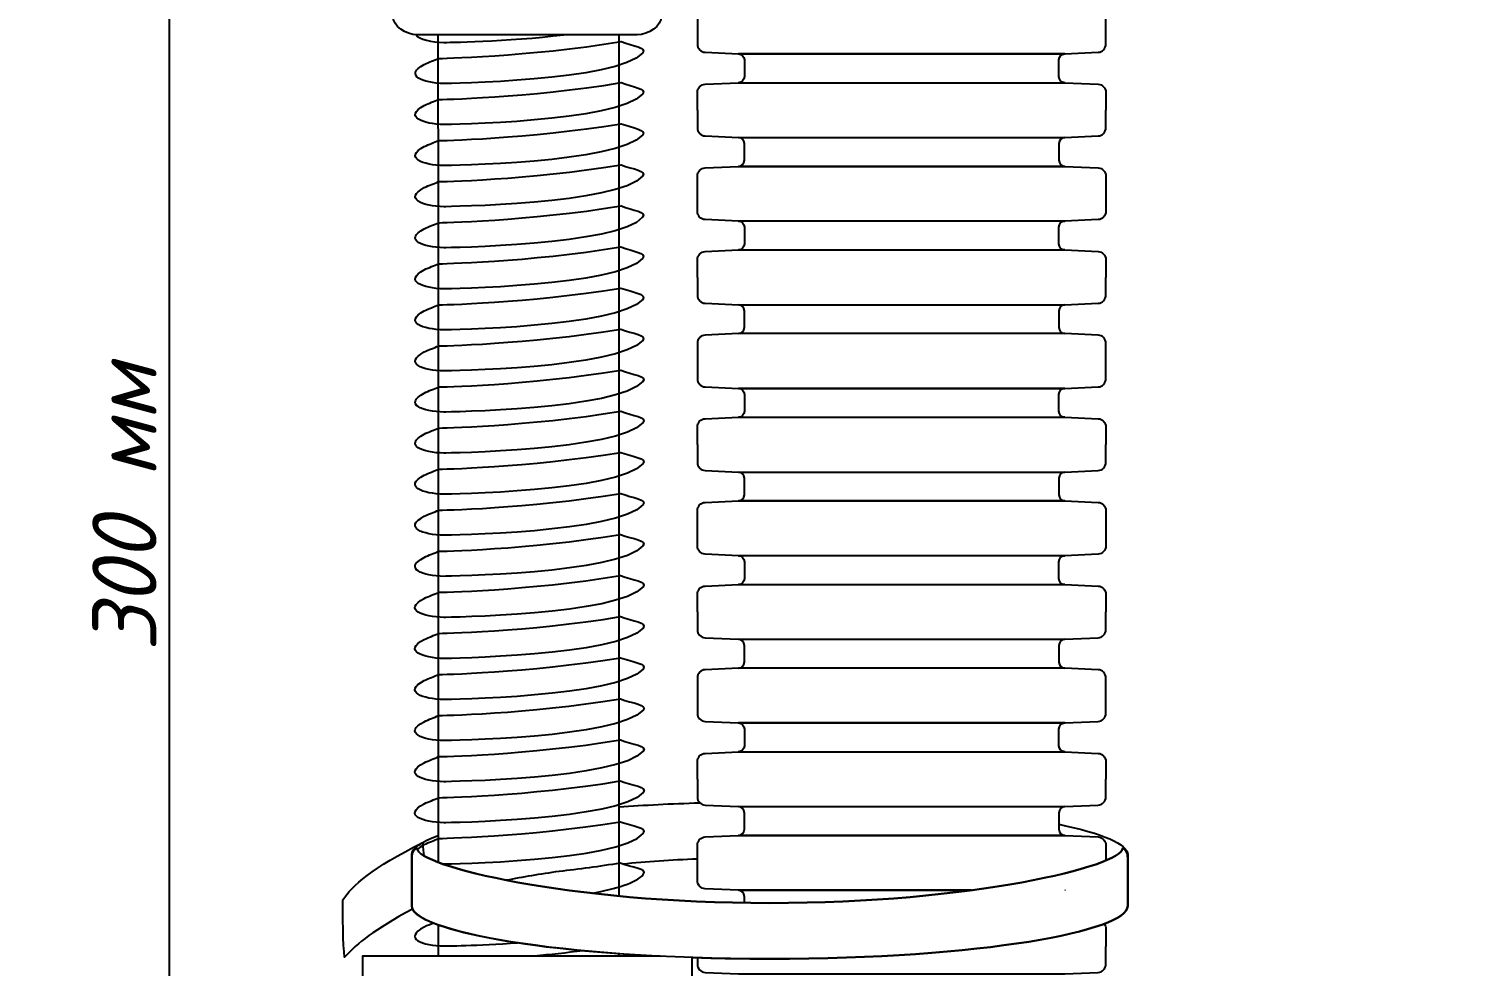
# Model space of a CAD drawing. Extents: x -152830 to 1281226, y -304852 to -2349.
# Drawn here: x 1080126 to 1085704, y -78462 to -74813 of the extents above; entities that cross this region are included whole.
import ezdxf

# ---------------------------------------------------------------- set-up
doc = ezdxf.new("R2010")
doc.units = 0
doc.header["$LTSCALE"] = 100
doc.header["$PDMODE"] = 1
doc.header["$PDSIZE"] = 200
doc.layers.get('Defpoints').update_dxf_attribs({"color": 42})
doc.styles.add('BDG_T_R', font='GOST_Common.ttf')
doc.styles.add('OlympDesign', font='isocpeui.ttf', dxfattribs={"height": 250})
doc.dimstyles.new('BDG_D_1-1', dxfattribs={"dimtxt": 2.5, "dimasz": 2, "dimexe": 1, "dimexo": 0.5, "dimgap": 0.5, "dimtad": 1, "dimdec": 4, "dimdsep": 46, "dimtxsty": 'BDG_T_R', "dimblk": 'ARCHTICK', "dimcen": 0, "dimclrd": 256, "dimclre": 256, "dimclrt": 256, "dimadec": 4, "dimazin": 2, "dimtfac": 1, "dimtdec": 4, "dimtofl": 0, "dimtmove": 1, "dimatfit": 3, "dimfxl": 1, "dimtolj": 1, "dimtzin": 0, "dimlwd": -1, "dimlwe": -1, "dimarcsym": 0})

# ---------------------------------------------------------------- blocks, each defined once
blk = doc.blocks.new('_ArchTick')
at = {"color": 0, "linetype": 'ByBlock', "const_width": 0.15}
blk.add_lwpolyline([(-0.5, -0.5), (0.5, 0.5)], dxfattribs=at)
blk = doc.blocks.new('*D291')
at = {"transparency": 16777216}
for p, q in [((1091184.2, -66611.5), (1093110.7, -66611.5)), ((1093109.7, -66611.5), (1093109.7, -80800.4)), ((1081640.2, -80800.4), (1093110.7, -80800.4))]:
    blk.add_line(p, q, dxfattribs=at)
at = {"layer": 'Defpoints', "color": 0, "transparency": 16777216}
for p in [(1091183.7, -66611.5), (1081639.7, -80800.4), (1093109.7, -80800.4)]:
    blk.add_point(p, dxfattribs=at)
at = {"transparency": 16777216, "xscale": 200, "yscale": 200, "zscale": 200}
for p, rotation in [((1093109.7, -66611.5), 90), ((1093109.7, -80800.4), 270)]:
    blk.add_blockref('_ArchTick', p, dxfattribs=dict(at, rotation=rotation))
at = {"transparency": 16777216, "insert": (1092934.6, -74006), "char_height": 250, "attachment_point": 5, "rotation": 90, "style": 'OlympDesign'}
blk.add_mtext('\\A1;Не более 1000 мм', dxfattribs=at)
blk = doc.blocks.new('*D293')
at = {"transparency": 16777216}
for p, q in [((1081568, -74605.3), (1080672.3, -74605.3)), ((1080673.3, -78749.8), (1080673.3, -74605.3)), ((1081568, -78749.8), (1080672.3, -78749.8))]:
    blk.add_line(p, q, dxfattribs=at)
at = {"layer": 'Defpoints', "color": 0, "transparency": 16777216}
for p in [(1080673.3, -74605.3), (1081568.5, -74605.3), (1081568.5, -78749.8)]:
    blk.add_point(p, dxfattribs=at)
at = {"transparency": 16777216, "xscale": 200, "yscale": 200, "zscale": 200}
for p, rotation in [((1080673.3, -74605.3), 90), ((1080673.3, -78749.8), 270)]:
    blk.add_blockref('_ArchTick', p, dxfattribs=dict(at, rotation=rotation))
at = {"transparency": 16777216, "insert": (1080498.3, -76677.5), "char_height": 250, "attachment_point": 5, "rotation": 90, "style": 'OlympDesign'}
blk.add_mtext('\\A1;300 мм', dxfattribs=at)

msp = doc.modelspace()

# ---------------------------------------------------------------- linework, layer by layer
msp.add_lwpolyline([(1082584.004044, -78422.820347), (1081424.932519, -78422.820347), (1081424.932519, -78508.525868), (1082708.567488, -78508.525868), (1082708.567488, -78427.992919)])
for points, knots in [([(1082494.509649, -74373.830924), (1082494.509649, -74373.830924), (1081638.985881, -74373.830924), (1081638.985881, -74373.830924), (1081593.1784, -74373.830924), (1081544.334703, -74406.50912), (1081544.334703, -74446.834388), (1081544.334703, -74446.834388), (1081544.334703, -74565.015686), (1081544.334703, -74565.015686), (1081544.334703, -74645.491067), (1081544.334703, -74645.491067), (1081544.334703, -74763.668384), (1081544.334703, -74763.668384), (1081544.334703, -74803.997633), (1081593.1784, -74836.675829), (1081638.985881, -74836.675829), (1081638.985881, -74836.675829), (1082494.509649, -74836.675829), (1082494.509649, -74836.675829), (1082540.330563, -74836.675829), (1082589.165305, -74803.997633), (1082589.165305, -74763.668384), (1082589.165305, -74763.668384), (1082589.165305, -74645.491067), (1082589.165305, -74645.491067), (1082589.165305, -74565.015686), (1082589.165305, -74565.015686), (1082589.165305, -74446.834388), (1082589.165305, -74446.834388), (1082589.165305, -74406.50912), (1082540.330563, -74373.830924), (1082494.509649, -74373.830924)], [0, 0, 0, 0, 0.0833333333, 0.0833333333, 0.0833333333, 0.1666666667, 0.1666666667, 0.1666666667, 0.25, 0.25, 0.3333333333, 0.3333333333, 0.4166666667, 0.4166666667, 0.4166666667, 0.5, 0.5, 0.5, 0.5833333333, 0.5833333333, 0.5833333333, 0.6666666667, 0.6666666667, 0.6666666667, 0.75, 0.75, 0.8333333333, 0.8333333333, 0.9166666667, 0.9166666667, 0.9166666667, 1, 1, 1, 1]), ([(1084289.720826, -74905.105464), (1084289.720826, -74905.105464), (1084160.030207, -74910.845854), (1084160.030207, -74910.845854), (1082889.485452, -74910.845854), (1082889.485452, -74910.845854), (1082759.792679, -74905.105464), (1082759.792679, -74905.105464), (1082742.778213, -74904.351849), (1082729.368179, -74890.149443), (1082729.368179, -74872.889515), (1082729.368179, -74872.889515), (1082729.366026, -74872.889515), (1082729.366026, -74872.889515), (1082729.366026, -74735.766102), (1082729.366026, -74735.766102), (1082729.366026, -74718.501867), (1082742.778213, -74704.299461), (1082759.792679, -74703.545846), (1082759.792679, -74703.545846), (1082889.485452, -74697.805456), (1082889.485452, -74697.805456), (1084160.030207, -74697.805456), (1084160.030207, -74697.805456), (1084289.720826, -74703.545846), (1084289.720826, -74703.545846), (1084306.737445, -74704.299461), (1084320.149632, -74718.501867), (1084320.149632, -74735.761795), (1084320.149632, -74735.761795), (1084320.149632, -74735.766102), (1084320.149632, -74735.766102), (1084320.149632, -74872.889515), (1084320.149632, -74872.889515), (1084320.149632, -74890.153749), (1084306.737445, -74904.351849), (1084289.720826, -74905.105464)], [0, 0, 0, 0, 0.0714285714, 0.0714285714, 0.1428571429, 0.1428571429, 0.2142857143, 0.2142857143, 0.2142857143, 0.2857142857, 0.2857142857, 0.2857142857, 0.3571428571, 0.3571428571, 0.4285714286, 0.4285714286, 0.4285714286, 0.5, 0.5, 0.5, 0.5714285714, 0.5714285714, 0.6428571429, 0.6428571429, 0.7142857143, 0.7142857143, 0.7142857143, 0.7857142857, 0.7857142857, 0.7857142857, 0.8571428571, 0.8571428571, 0.9285714286, 0.9285714286, 0.9285714286, 1, 1, 1, 1]), ([(1081721.076736, -74929.031144), (1081706.774517, -74935.63606), (1081683.228963, -74943.097409), (1081666.15411, -74952.250942), (1081584.463063, -74995.780387), (1081660.600819, -75025.139169), (1081742.705321, -75026.458274), (1081742.705321, -75026.458274), (1082421.343024, -75018.36397), (1082515.47147, -74907.900355), (1082533.436924, -74886.826828), (1082479.333451, -74880.996003), (1082433.037191, -74863.223885), (1082068.768269, -74923.034021), (1081721.076736, -74929.031144), (1081721.076736, -74929.031144)], [0, 0, 0, 0, 0.2, 0.2, 0.2, 0.4, 0.4, 0.4, 0.6, 0.6, 0.6, 0.8, 0.8, 0.8, 1, 1, 1, 1]), ([(1081634.025068, -74836.54973), (1081645.779761, -74854.759835), (1081693.114773, -74865.812541), (1081742.705321, -74866.609401), (1081742.705321, -74866.609401), (1081992.069008, -74863.633814), (1082209.415851, -74836.675829)], [1.279201392, 1.279201392, 1.279201392, 1.279201392, 1.4, 1.4, 1.4, 1.52124961492, 1.52124961492, 1.52124961492, 1.52124961492]), ([(1084160.030207, -75023.366979), (1084160.030207, -75023.366979), (1082889.485452, -75023.366979), (1082889.485452, -75023.366979), (1082902.247377, -75022.802845), (1082912.307056, -75012.148887), (1082912.307056, -74999.203941), (1082912.307056, -74999.203941), (1082912.307056, -74935.013199), (1082912.307056, -74935.013199), (1082912.307056, -74922.063946), (1082902.247377, -74911.409988), (1082889.485452, -74910.85016), (1082889.485452, -74910.85016), (1084160.030207, -74910.85016), (1084160.030207, -74910.85016), (1084160.030207, -74910.845854), (1084160.030207, -74910.845854), (1084147.268281, -74911.414295), (1084137.208603, -74922.063946), (1084137.208603, -74935.013199), (1084137.208603, -74935.013199), (1084137.208603, -74999.203941), (1084137.208603, -74999.203941), (1084137.208603, -74999.199634), (1084137.208603, -74999.199634), (1084137.208603, -75012.148887), (1084147.268281, -75022.802845), (1084160.030207, -75023.366979)], [0, 0, 0, 0, 0.1, 0.1, 0.1, 0.2, 0.2, 0.2, 0.3, 0.3, 0.3, 0.4, 0.4, 0.4, 0.5, 0.5, 0.6, 0.6, 0.6, 0.7, 0.7, 0.7, 0.8, 0.8, 0.9, 0.9, 0.9, 1, 1, 1, 1]), ([(1081721.102374, -75088.869635), (1081706.634618, -75095.578428), (1081683.206011, -75102.983276), (1081666.126285, -75112.127485), (1081584.246998, -75155.703041), (1081660.600819, -75184.988258), (1081742.705321, -75186.307148), (1081742.705321, -75186.307148), (1082421.50789, -75178.214565), (1082515.643395, -75067.757097), (1082533.640634, -75046.649176), (1082479.123103, -75040.875611), (1082432.826843, -75023.103484), (1082068.558007, -75082.9135), (1081721.102374, -75088.869635), (1081721.102374, -75088.869635)], [0, 0, 0, 0, 0.2, 0.2, 0.2, 0.4, 0.4, 0.4, 0.6, 0.6, 0.6, 0.8, 0.8, 0.8, 1, 1, 1, 1]), ([(1082729.366026, -75129.889331), (1082729.366026, -75129.889331), (1082729.366026, -75061.327625), (1082729.366026, -75061.327625), (1082729.366026, -75044.059084), (1082742.778213, -75029.860984), (1082759.792679, -75029.107369), (1082759.792679, -75029.107369), (1082889.485452, -75023.366979), (1082889.485452, -75023.366979), (1084160.030207, -75023.366979), (1084160.030207, -75023.366979), (1084289.720826, -75029.107369), (1084289.720826, -75029.107369), (1084306.737445, -75029.860984), (1084320.149632, -75044.06339), (1084320.149632, -75061.323318), (1084320.149632, -75061.323318), (1084320.149632, -75061.327625), (1084320.149632, -75061.327625), (1084320.149632, -75129.889331), (1084320.149632, -75129.889331)], [0, 0, 0, 0, 0.125, 0.125, 0.125, 0.25, 0.25, 0.25, 0.375, 0.375, 0.5, 0.5, 0.625, 0.625, 0.625, 0.75, 0.75, 0.75, 0.875, 0.875, 1, 1, 1, 1]), ([(1082729.366026, -75129.889331), (1082729.366026, -75129.889331), (1082729.366026, -75198.451038), (1082729.366026, -75198.451038), (1082729.366026, -75215.715273), (1082742.778213, -75229.913372), (1082759.792679, -75230.666987), (1082759.792679, -75230.666987), (1082889.485452, -75236.407377), (1082889.485452, -75236.407377), (1084160.030207, -75236.407377), (1084160.030207, -75236.407377), (1084289.720826, -75230.666987), (1084289.720826, -75230.666987), (1084306.737445, -75229.913372), (1084320.149632, -75215.710966), (1084320.149632, -75198.451038), (1084320.149632, -75198.451038), (1084320.149632, -75129.889331), (1084320.149632, -75129.889331)], [0, 0, 0, 0, 0.1428571429, 0.1428571429, 0.1428571429, 0.2857142857, 0.2857142857, 0.2857142857, 0.4285714286, 0.4285714286, 0.5714285714, 0.5714285714, 0.7142857143, 0.7142857143, 0.7142857143, 0.8571428571, 0.8571428571, 0.8571428571, 1, 1, 1, 1]), ([(1081721.128012, -75248.708127), (1081706.494719, -75255.520797), (1081683.183059, -75262.869143), (1081666.09846, -75272.004028), (1081584.030934, -75315.625695), (1081660.600819, -75344.837346), (1081742.705321, -75346.156021), (1081742.705321, -75346.156021), (1082421.672755, -75338.065161), (1082515.81532, -75227.613839), (1082533.844345, -75206.471525), (1082478.912755, -75200.755219), (1082432.616496, -75182.983084), (1082068.347746, -75242.792979), (1081721.128012, -75248.708127), (1081721.128012, -75248.708127)], [0, 0, 0, 0, 0.2, 0.2, 0.2, 0.4, 0.4, 0.4, 0.6, 0.6, 0.6, 0.8, 0.8, 0.8, 1, 1, 1, 1]), ([(1084160.030207, -75236.407377), (1084160.030207, -75236.407377), (1082889.485452, -75236.407377), (1082889.485452, -75236.407377), (1082902.247377, -75236.971512), (1082912.307056, -75247.62547), (1082912.307056, -75260.570416), (1082912.307056, -75260.570416), (1082912.307056, -75324.765464), (1082912.307056, -75324.765464), (1082912.307056, -75337.71041), (1082902.247377, -75348.364368), (1082889.485452, -75348.928502), (1082889.485452, -75348.928502), (1084160.030207, -75348.928502), (1084160.030207, -75348.928502), (1084147.268281, -75348.364368), (1084137.208603, -75337.71041), (1084137.208603, -75324.765464), (1084137.208603, -75324.765464), (1084137.208603, -75260.570416), (1084137.208603, -75260.570416), (1084137.208603, -75260.574722), (1084137.208603, -75260.574722), (1084137.208603, -75247.62547), (1084147.268281, -75236.971512), (1084160.030207, -75236.407377)], [0, 0, 0, 0, 0.1111111111, 0.1111111111, 0.1111111111, 0.2222222222, 0.2222222222, 0.2222222222, 0.3333333333, 0.3333333333, 0.3333333333, 0.4444444444, 0.4444444444, 0.4444444444, 0.5555555556, 0.5555555556, 0.5555555556, 0.6666666667, 0.6666666667, 0.6666666667, 0.7777777778, 0.7777777778, 0.8888888889, 0.8888888889, 0.8888888889, 1, 1, 1, 1]), ([(1081721.15365, -75408.546618), (1081706.35482, -75415.463166), (1081683.160107, -75422.75501), (1081666.070636, -75431.880572), (1081583.81487, -75475.548349), (1081660.600819, -75504.686435), (1081742.705321, -75506.004895), (1081742.705321, -75506.004895), (1082421.837621, -75497.915756), (1082515.987245, -75387.470581), (1082534.048055, -75366.293873), (1082478.702407, -75360.634827), (1082432.406148, -75342.862683), (1082068.137484, -75402.672458), (1081721.15365, -75408.546618), (1081721.15365, -75408.546618)], [0, 0, 0, 0, 0.2, 0.2, 0.2, 0.4, 0.4, 0.4, 0.6, 0.6, 0.6, 0.8, 0.8, 0.8, 1, 1, 1, 1]), ([(1084289.720826, -75556.224204), (1084289.720826, -75556.224204), (1084160.030207, -75561.964594), (1084160.030207, -75561.964594), (1082889.485452, -75561.964594), (1082889.485452, -75561.964594), (1082759.792679, -75556.224204), (1082759.792679, -75556.224204), (1082742.778213, -75555.470589), (1082729.368179, -75541.268183), (1082729.368179, -75524.003949), (1082729.368179, -75524.003949), (1082729.366026, -75524.003949), (1082729.366026, -75524.003949), (1082729.366026, -75386.880535), (1082729.366026, -75386.880535), (1082729.366026, -75369.616301), (1082742.778213, -75355.418201), (1082759.792679, -75354.664586), (1082759.792679, -75354.664586), (1082889.485452, -75348.924196), (1082889.485452, -75348.924196), (1084160.030207, -75348.924196), (1084160.030207, -75348.924196), (1084289.720826, -75354.664586), (1084289.720826, -75354.664586), (1084306.737445, -75355.418201), (1084320.149632, -75369.620607), (1084320.149632, -75386.880535), (1084320.149632, -75386.880535), (1084320.149632, -75524.003949), (1084320.149632, -75524.003949), (1084320.149632, -75541.268183), (1084306.737445, -75555.470589), (1084289.720826, -75556.219898)], [0, 0, 0, 0, 0.0769230769, 0.0769230769, 0.1538461538, 0.1538461538, 0.2307692308, 0.2307692308, 0.2307692308, 0.3076923077, 0.3076923077, 0.3076923077, 0.3846153846, 0.3846153846, 0.4615384615, 0.4615384615, 0.4615384615, 0.5384615385, 0.5384615385, 0.5384615385, 0.6153846154, 0.6153846154, 0.6923076923, 0.6923076923, 0.7692307692, 0.7692307692, 0.7692307692, 0.8461538462, 0.8461538462, 0.8461538462, 0.9230769231, 0.9230769231, 0.9230769231, 1, 1, 1, 1]), ([(1081721.179288, -75568.38511), (1081706.214921, -75575.405535), (1081683.137155, -75582.640877), (1081666.042811, -75591.757115), (1081583.598806, -75635.471003), (1081660.600819, -75664.535524), (1081742.705321, -75665.853768), (1081742.705321, -75665.853768), (1082422.002486, -75657.766351), (1082516.15917, -75547.327323), (1082534.251765, -75526.116222), (1082478.492059, -75520.514435), (1082432.1958, -75502.742283), (1082067.927222, -75562.551937), (1081721.179288, -75568.38511), (1081721.179288, -75568.38511)], [0, 0, 0, 0, 0.2, 0.2, 0.2, 0.4, 0.4, 0.4, 0.6, 0.6, 0.6, 0.8, 0.8, 0.8, 1, 1, 1, 1]), ([(1084160.030207, -75674.485719), (1084160.030207, -75674.485719), (1082889.485452, -75674.485719), (1082889.485452, -75674.485719), (1082902.247377, -75673.921585), (1082912.307056, -75663.267627), (1082912.307056, -75650.318374), (1082912.307056, -75650.318374), (1082912.307056, -75586.127633), (1082912.307056, -75586.127633), (1082912.307056, -75573.182687), (1082902.247377, -75562.528729), (1082889.485452, -75561.964594), (1082889.485452, -75561.964594), (1084160.030207, -75561.964594), (1084160.030207, -75561.964594), (1084147.268281, -75562.528729), (1084137.208603, -75573.182687), (1084137.208603, -75586.127633), (1084137.208603, -75586.127633), (1084137.208603, -75650.318374), (1084137.208603, -75650.318374), (1084137.208603, -75663.267627), (1084147.268281, -75673.921585), (1084160.030207, -75674.485719)], [0, 0, 0, 0, 0.125, 0.125, 0.125, 0.25, 0.25, 0.25, 0.375, 0.375, 0.375, 0.5, 0.5, 0.5, 0.625, 0.625, 0.625, 0.75, 0.75, 0.75, 0.875, 0.875, 0.875, 1, 1, 1, 1]), ([(1081721.204927, -75728.223601), (1081706.075022, -75735.347904), (1081683.114203, -75742.526744), (1081666.014986, -75751.633658), (1081583.382741, -75795.393657), (1081660.600819, -75824.384612), (1081742.705321, -75825.702641), (1081742.705321, -75825.702641), (1082422.167352, -75817.616946), (1082516.331095, -75707.184065), (1082534.455475, -75685.93857), (1082478.281712, -75680.394043), (1082431.985452, -75662.621882), (1082067.716961, -75722.431416), (1081721.204927, -75728.223601), (1081721.204927, -75728.223601)], [0, 0, 0, 0, 0.2, 0.2, 0.2, 0.4, 0.4, 0.4, 0.6, 0.6, 0.6, 0.8, 0.8, 0.8, 1, 1, 1, 1]), ([(1082729.366026, -75781.003765), (1082729.366026, -75781.003765), (1082729.366026, -75712.442059), (1082729.366026, -75712.442059), (1082729.366026, -75695.177824), (1082742.778213, -75680.975418), (1082759.792679, -75680.221803), (1082759.792679, -75680.221803), (1082889.485452, -75674.485719), (1082889.485452, -75674.485719), (1084160.030207, -75674.485719), (1084160.030207, -75674.485719), (1084289.720826, -75680.221803), (1084289.720826, -75680.221803), (1084306.737445, -75680.975418), (1084320.149632, -75695.177824), (1084320.149632, -75712.442059), (1084320.149632, -75712.442059), (1084320.149632, -75781.003765), (1084320.149632, -75781.003765)], [0, 0, 0, 0, 0.1428571429, 0.1428571429, 0.1428571429, 0.2857142857, 0.2857142857, 0.2857142857, 0.4285714286, 0.4285714286, 0.5714285714, 0.5714285714, 0.7142857143, 0.7142857143, 0.7142857143, 0.8571428571, 0.8571428571, 0.8571428571, 1, 1, 1, 1]), ([(1082729.366026, -75781.003765), (1082729.366026, -75781.003765), (1082729.366026, -75849.565472), (1082729.366026, -75849.565472), (1082729.366026, -75866.829707), (1082742.778213, -75881.032113), (1082759.792679, -75881.785727), (1082759.792679, -75881.785727), (1082889.485452, -75887.521811), (1082889.485452, -75887.521811), (1084160.030207, -75887.521811), (1084160.030207, -75887.521811), (1084289.720826, -75881.785727), (1084289.720826, -75881.785727), (1084306.737445, -75881.032113), (1084320.149632, -75866.829707), (1084320.149632, -75849.569778), (1084320.149632, -75849.569778), (1084320.149632, -75849.565472), (1084320.149632, -75849.565472), (1084320.149632, -75781.003765), (1084320.149632, -75781.003765)], [0, 0, 0, 0, 0.125, 0.125, 0.125, 0.25, 0.25, 0.25, 0.375, 0.375, 0.5, 0.5, 0.625, 0.625, 0.625, 0.75, 0.75, 0.75, 0.875, 0.875, 1, 1, 1, 1]), ([(1081721.230565, -75888.062092), (1081705.935123, -75895.290273), (1081683.091251, -75902.412611), (1081665.987161, -75911.510201), (1081583.166677, -75955.316311), (1081660.600819, -75984.233701), (1081742.705321, -75985.551515), (1081742.705321, -75985.551515), (1082422.332217, -75977.467542), (1082516.50302, -75867.040808), (1082534.659185, -75845.760919), (1082478.071364, -75840.273651), (1082431.775104, -75822.501481), (1082067.506699, -75882.310895), (1081721.230565, -75888.062092), (1081721.230565, -75888.062092)], [0, 0, 0, 0, 0.2, 0.2, 0.2, 0.4, 0.4, 0.4, 0.6, 0.6, 0.6, 0.8, 0.8, 0.8, 1, 1, 1, 1]), ([(1084160.030207, -75887.521811), (1084160.030207, -75887.521811), (1082889.485452, -75887.521811), (1082889.485452, -75887.521811), (1082902.247377, -75888.085946), (1082912.307056, -75898.739904), (1082912.307056, -75911.689156), (1082912.307056, -75911.689156), (1082912.307056, -75975.879898), (1082912.307056, -75975.879898), (1082912.307056, -75988.829151), (1082902.247377, -75999.478802), (1082889.485452, -76000.042936), (1082889.485452, -76000.042936), (1084160.030207, -76000.042936), (1084160.030207, -76000.042936), (1084147.268281, -75999.478802), (1084137.208603, -75988.829151), (1084137.208603, -75975.879898), (1084137.208603, -75975.879898), (1084137.208603, -75911.689156), (1084137.208603, -75911.689156), (1084137.208603, -75898.739904), (1084147.268281, -75888.085946), (1084160.030207, -75887.521811)], [0, 0, 0, 0, 0.125, 0.125, 0.125, 0.25, 0.25, 0.25, 0.375, 0.375, 0.375, 0.5, 0.5, 0.5, 0.625, 0.625, 0.625, 0.75, 0.75, 0.75, 0.875, 0.875, 0.875, 1, 1, 1, 1]), ([(1081721.256203, -76047.900584), (1081705.795224, -76055.232642), (1081683.068299, -76062.298478), (1081665.959336, -76071.386745), (1081582.950613, -76115.238965), (1081660.600819, -76144.08279), (1081742.705321, -76145.400388), (1081742.705321, -76145.400388), (1082422.497083, -76137.318137), (1082516.674945, -76026.89755), (1082534.862895, -76005.583267), (1082477.861016, -76000.153259), (1082431.564757, -75982.381081), (1082067.296437, -76042.190374), (1081721.256203, -76047.900584), (1081721.256203, -76047.900584)], [0, 0, 0, 0, 0.2, 0.2, 0.2, 0.4, 0.4, 0.4, 0.6, 0.6, 0.6, 0.8, 0.8, 0.8, 1, 1, 1, 1]), ([(1084289.720826, -76207.338638), (1084289.720826, -76207.338638), (1084160.030207, -76213.079028), (1084160.030207, -76213.079028), (1082889.485452, -76213.079028), (1082889.485452, -76213.079028), (1082759.792679, -76207.338638), (1082759.792679, -76207.338638), (1082742.778213, -76206.585023), (1082729.368179, -76192.382617), (1082729.368179, -76175.122689), (1082729.368179, -76175.122689), (1082729.366026, -76175.122689), (1082729.366026, -76175.122689), (1082729.366026, -76037.999276), (1082729.366026, -76037.999276), (1082729.366026, -76020.735041), (1082742.778213, -76006.532635), (1082759.792679, -76005.77902), (1082759.792679, -76005.77902), (1082889.485452, -76000.03863), (1082889.485452, -76000.03863), (1084160.030207, -76000.03863), (1084160.030207, -76000.03863), (1084289.720826, -76005.77902), (1084289.720826, -76005.77902), (1084306.737445, -76006.532635), (1084320.149632, -76020.735041), (1084320.149632, -76037.994969), (1084320.149632, -76037.994969), (1084320.149632, -76037.999276), (1084320.149632, -76037.999276), (1084320.149632, -76175.122689), (1084320.149632, -76175.122689), (1084320.149632, -76192.382617), (1084306.737445, -76206.585023), (1084289.720826, -76207.338638)], [0, 0, 0, 0, 0.0714285714, 0.0714285714, 0.1428571429, 0.1428571429, 0.2142857143, 0.2142857143, 0.2142857143, 0.2857142857, 0.2857142857, 0.2857142857, 0.3571428571, 0.3571428571, 0.4285714286, 0.4285714286, 0.4285714286, 0.5, 0.5, 0.5, 0.5714285714, 0.5714285714, 0.6428571429, 0.6428571429, 0.7142857143, 0.7142857143, 0.7142857143, 0.7857142857, 0.7857142857, 0.7857142857, 0.8571428571, 0.8571428571, 0.9285714286, 0.9285714286, 0.9285714286, 1, 1, 1, 1]), ([(1081721.281841, -76207.739075), (1081705.655325, -76215.175011), (1081683.045347, -76222.184345), (1081665.931511, -76231.263288), (1081582.734549, -76275.161618), (1081660.600819, -76303.931878), (1081742.705321, -76305.249261), (1081742.705321, -76305.249261), (1082422.661948, -76297.168732), (1082516.84687, -76186.754292), (1082535.066605, -76165.405616), (1082477.650668, -76160.032867), (1082431.354409, -76142.26068), (1082067.086175, -76202.069853), (1081721.281841, -76207.739075), (1081721.281841, -76207.739075)], [0, 0, 0, 0, 0.2, 0.2, 0.2, 0.4, 0.4, 0.4, 0.6, 0.6, 0.6, 0.8, 0.8, 0.8, 1, 1, 1, 1]), ([(1084160.030207, -76325.600153), (1084160.030207, -76325.600153), (1082889.485452, -76325.600153), (1082889.485452, -76325.600153), (1082902.247377, -76325.036019), (1082912.307056, -76314.382061), (1082912.307056, -76301.437115), (1082912.307056, -76301.437115), (1082912.307056, -76237.246373), (1082912.307056, -76237.246373), (1082912.307056, -76224.297121), (1082902.247377, -76213.643163), (1082889.485452, -76213.079028), (1082889.485452, -76213.079028), (1084160.030207, -76213.079028), (1084160.030207, -76213.079028), (1084147.268281, -76213.643163), (1084137.208603, -76224.297121), (1084137.208603, -76237.246373), (1084137.208603, -76237.246373), (1084137.208603, -76301.437115), (1084137.208603, -76301.437115), (1084137.208603, -76301.432808), (1084137.208603, -76301.432808), (1084137.208603, -76314.382061), (1084147.268281, -76325.036019), (1084160.030207, -76325.600153)], [0, 0, 0, 0, 0.1111111111, 0.1111111111, 0.1111111111, 0.2222222222, 0.2222222222, 0.2222222222, 0.3333333333, 0.3333333333, 0.3333333333, 0.4444444444, 0.4444444444, 0.4444444444, 0.5555555556, 0.5555555556, 0.5555555556, 0.6666666667, 0.6666666667, 0.6666666667, 0.7777777778, 0.7777777778, 0.8888888889, 0.8888888889, 0.8888888889, 1, 1, 1, 1]), ([(1081721.307479, -76367.577567), (1081705.515426, -76375.11738), (1081683.022395, -76382.070212), (1081665.903687, -76391.139831), (1081582.518484, -76435.084272), (1081660.600819, -76463.780967), (1081742.705321, -76465.098135), (1081742.705321, -76465.098135), (1082422.826814, -76457.019327), (1082517.018796, -76346.611034), (1082535.270315, -76325.227964), (1082477.440321, -76319.912475), (1082431.144061, -76302.14028), (1082066.875914, -76361.949332), (1081721.307479, -76367.577567), (1081721.307479, -76367.577567)], [0, 0, 0, 0, 0.2, 0.2, 0.2, 0.4, 0.4, 0.4, 0.6, 0.6, 0.6, 0.8, 0.8, 0.8, 1, 1, 1, 1]), ([(1082729.366026, -76432.122506), (1082729.366026, -76432.122506), (1082729.366026, -76363.556493), (1082729.366026, -76363.556493), (1082729.366026, -76346.292258), (1082742.778213, -76332.094158), (1082759.792679, -76331.340544), (1082759.792679, -76331.340544), (1082889.485452, -76325.600153), (1082889.485452, -76325.600153), (1084160.030207, -76325.600153), (1084160.030207, -76325.600153), (1084289.720826, -76331.340544), (1084289.720826, -76331.340544), (1084306.737445, -76332.094158), (1084320.149632, -76346.296564), (1084320.149632, -76363.556493), (1084320.149632, -76363.556493), (1084320.149632, -76432.122506), (1084320.149632, -76432.122506)], [0, 0, 0, 0, 0.1428571429, 0.1428571429, 0.1428571429, 0.2857142857, 0.2857142857, 0.2857142857, 0.4285714286, 0.4285714286, 0.5714285714, 0.5714285714, 0.7142857143, 0.7142857143, 0.7142857143, 0.8571428571, 0.8571428571, 0.8571428571, 1, 1, 1, 1]), ([(1081721.333117, -76527.416058), (1081705.375527, -76535.059749), (1081682.999443, -76541.956079), (1081665.875862, -76551.016374), (1081582.30242, -76595.006926), (1081660.600819, -76623.630055), (1081742.705321, -76624.947008), (1081742.705321, -76624.947008), (1082422.991679, -76616.869922), (1082517.190721, -76506.467776), (1082535.474025, -76485.050313), (1082477.229973, -76479.792084), (1082430.933713, -76462.019879), (1082066.665652, -76521.828811), (1081721.333117, -76527.416058), (1081721.333117, -76527.416058)], [0, 0, 0, 0, 0.2, 0.2, 0.2, 0.4, 0.4, 0.4, 0.6, 0.6, 0.6, 0.8, 0.8, 0.8, 1, 1, 1, 1]), ([(1082729.366026, -76432.122506), (1082729.366026, -76432.122506), (1082729.366026, -76500.684212), (1082729.366026, -76500.684212), (1082729.366026, -76517.948447), (1082742.778213, -76532.146547), (1082759.792679, -76532.900161), (1082759.792679, -76532.900161), (1082889.485452, -76538.640552), (1082889.485452, -76538.640552), (1084160.030207, -76538.640552), (1084160.030207, -76538.640552), (1084289.720826, -76532.900161), (1084289.720826, -76532.900161), (1084306.737445, -76532.146547), (1084320.149632, -76517.944141), (1084320.149632, -76500.684212), (1084320.149632, -76500.684212), (1084320.149632, -76432.122506), (1084320.149632, -76432.122506)], [0, 0, 0, 0, 0.1428571429, 0.1428571429, 0.1428571429, 0.2857142857, 0.2857142857, 0.2857142857, 0.4285714286, 0.4285714286, 0.5714285714, 0.5714285714, 0.7142857143, 0.7142857143, 0.7142857143, 0.8571428571, 0.8571428571, 0.8571428571, 1, 1, 1, 1]), ([(1084160.030207, -76538.640552), (1084160.030207, -76538.640552), (1082889.485452, -76538.640552), (1082889.485452, -76538.640552), (1082902.247377, -76539.204686), (1082912.307056, -76549.858644), (1082912.307056, -76562.80359), (1082912.307056, -76562.80359), (1082912.307056, -76626.994332), (1082912.307056, -76626.994332), (1082912.307056, -76639.943584), (1082902.247377, -76650.597542), (1082889.485452, -76651.161677), (1082889.485452, -76651.161677), (1084160.030207, -76651.161677), (1084160.030207, -76651.161677), (1084147.268281, -76650.597542), (1084137.208603, -76639.943584), (1084137.208603, -76626.994332), (1084137.208603, -76626.994332), (1084137.208603, -76562.80359), (1084137.208603, -76562.80359), (1084137.208603, -76562.807897), (1084137.208603, -76562.807897), (1084137.208603, -76549.858644), (1084147.268281, -76539.204686), (1084160.030207, -76538.640552)], [0, 0, 0, 0, 0.1111111111, 0.1111111111, 0.1111111111, 0.2222222222, 0.2222222222, 0.2222222222, 0.3333333333, 0.3333333333, 0.3333333333, 0.4444444444, 0.4444444444, 0.4444444444, 0.5555555556, 0.5555555556, 0.5555555556, 0.6666666667, 0.6666666667, 0.6666666667, 0.7777777778, 0.7777777778, 0.8888888889, 0.8888888889, 0.8888888889, 1, 1, 1, 1]), ([(1081721.358755, -76687.25455), (1081705.235628, -76695.002118), (1081682.97649, -76701.841946), (1081665.848037, -76710.892918), (1081582.086356, -76754.92958), (1081660.600819, -76783.479144), (1081742.705321, -76784.795882), (1081742.705321, -76784.795882), (1082423.156545, -76776.720518), (1082517.362646, -76666.324518), (1082535.677735, -76644.872661), (1082477.019625, -76639.671692), (1082430.723366, -76621.899479), (1082066.45539, -76681.70829), (1081721.358755, -76687.25455), (1081721.358755, -76687.25455)], [0, 0, 0, 0, 0.2, 0.2, 0.2, 0.4, 0.4, 0.4, 0.6, 0.6, 0.6, 0.8, 0.8, 0.8, 1, 1, 1, 1]), ([(1084289.720826, -76858.457378), (1084289.720826, -76858.457378), (1084160.030207, -76864.197769), (1084160.030207, -76864.197769), (1082889.485452, -76864.197769), (1082889.485452, -76864.197769), (1082759.792679, -76858.457378), (1082759.792679, -76858.457378), (1082742.778213, -76857.699457), (1082729.368179, -76843.497051), (1082729.368179, -76826.237123), (1082729.368179, -76826.237123), (1082729.366026, -76826.237123), (1082729.366026, -76826.237123), (1082729.366026, -76689.11371), (1082729.366026, -76689.11371), (1082729.366026, -76671.849475), (1082742.778213, -76657.651375), (1082759.792679, -76656.897761), (1082759.792679, -76656.897761), (1082889.485452, -76651.15737), (1082889.485452, -76651.15737), (1084160.030207, -76651.15737), (1084160.030207, -76651.15737), (1084289.720826, -76656.897761), (1084289.720826, -76656.897761), (1084306.737445, -76657.651375), (1084320.149632, -76671.849475), (1084320.149632, -76689.11371), (1084320.149632, -76689.11371), (1084320.149632, -76826.237123), (1084320.149632, -76826.237123), (1084320.149632, -76843.501358), (1084306.737445, -76857.699457), (1084289.720826, -76858.453072)], [0, 0, 0, 0, 0.0769230769, 0.0769230769, 0.1538461538, 0.1538461538, 0.2307692308, 0.2307692308, 0.2307692308, 0.3076923077, 0.3076923077, 0.3076923077, 0.3846153846, 0.3846153846, 0.4615384615, 0.4615384615, 0.4615384615, 0.5384615385, 0.5384615385, 0.5384615385, 0.6153846154, 0.6153846154, 0.6923076923, 0.6923076923, 0.7692307692, 0.7692307692, 0.7692307692, 0.8461538462, 0.8461538462, 0.8461538462, 0.9230769231, 0.9230769231, 0.9230769231, 1, 1, 1, 1]), ([(1081721.384393, -76847.093041), (1081705.09573, -76854.944486), (1081682.953538, -76861.727813), (1081665.820212, -76870.769461), (1081581.870292, -76914.852234), (1081660.600819, -76943.328233), (1081742.705321, -76944.644755), (1081742.705321, -76944.644755), (1082423.321411, -76936.571113), (1082517.534571, -76826.18126), (1082535.881446, -76804.69501), (1082476.809277, -76799.5513), (1082430.513018, -76781.779078), (1082066.245129, -76841.587769), (1081721.384393, -76847.093041), (1081721.384393, -76847.093041)], [0, 0, 0, 0, 0.2, 0.2, 0.2, 0.4, 0.4, 0.4, 0.6, 0.6, 0.6, 0.8, 0.8, 0.8, 1, 1, 1, 1]), ([(1084160.030207, -76976.718894), (1084160.030207, -76976.718894), (1082889.485452, -76976.718894), (1082889.485452, -76976.718894), (1082902.247377, -76976.154759), (1082912.307056, -76965.500801), (1082912.307056, -76952.551549), (1082912.307056, -76952.551549), (1082912.307056, -76888.360807), (1082912.307056, -76888.360807), (1082912.307056, -76875.411555), (1082902.247377, -76864.761903), (1082889.485452, -76864.197769), (1082889.485452, -76864.197769), (1084160.030207, -76864.197769), (1084160.030207, -76864.197769), (1084147.268281, -76864.761903), (1084137.208603, -76875.411555), (1084137.208603, -76888.360807), (1084137.208603, -76888.360807), (1084137.208603, -76952.551549), (1084137.208603, -76952.551549), (1084137.208603, -76965.500801), (1084147.268281, -76976.154759), (1084160.030207, -76976.718894)], [0, 0, 0, 0, 0.125, 0.125, 0.125, 0.25, 0.25, 0.25, 0.375, 0.375, 0.375, 0.5, 0.5, 0.5, 0.625, 0.625, 0.625, 0.75, 0.75, 0.75, 0.875, 0.875, 0.875, 1, 1, 1, 1]), ([(1081721.410031, -77006.931532), (1081704.955831, -77014.886855), (1081682.930586, -77021.613679), (1081665.792387, -77030.646004), (1081581.654227, -77074.774888), (1081660.600819, -77103.177321), (1081742.705321, -77104.493628), (1081742.705321, -77104.493628), (1082423.486276, -77096.421708), (1082517.706496, -76986.038002), (1082536.085156, -76964.517358), (1082476.598929, -76959.430908), (1082430.30267, -76941.658678), (1082066.034867, -77001.467248), (1081721.410031, -77006.931532), (1081721.410031, -77006.931532)], [0, 0, 0, 0, 0.2, 0.2, 0.2, 0.4, 0.4, 0.4, 0.6, 0.6, 0.6, 0.8, 0.8, 0.8, 1, 1, 1, 1]), ([(1082729.366026, -77083.23694), (1082729.366026, -77083.23694), (1082729.366026, -77014.675233), (1082729.366026, -77014.675233), (1082729.366026, -76997.410998), (1082742.778213, -76983.208592), (1082759.792679, -76982.454978), (1082759.792679, -76982.454978), (1082889.485452, -76976.718894), (1082889.485452, -76976.718894), (1084160.030207, -76976.718894), (1084160.030207, -76976.718894), (1084289.720826, -76982.454978), (1084289.720826, -76982.454978), (1084306.737445, -76983.208592), (1084320.149632, -76997.410998), (1084320.149632, -77014.670927), (1084320.149632, -77014.670927), (1084320.149632, -77014.675233), (1084320.149632, -77014.675233), (1084320.149632, -77083.23694), (1084320.149632, -77083.23694)], [0, 0, 0, 0, 0.125, 0.125, 0.125, 0.25, 0.25, 0.25, 0.375, 0.375, 0.5, 0.5, 0.625, 0.625, 0.625, 0.75, 0.75, 0.75, 0.875, 0.875, 1, 1, 1, 1]), ([(1082729.366026, -77083.23694), (1082729.366026, -77083.23694), (1082729.366026, -77151.798646), (1082729.366026, -77151.798646), (1082729.366026, -77169.062881), (1082742.778213, -77183.265287), (1082759.792679, -77184.018902), (1082759.792679, -77184.018902), (1082889.485452, -77189.754986), (1082889.485452, -77189.754986), (1084160.030207, -77189.754986), (1084160.030207, -77189.754986), (1084289.720826, -77184.018902), (1084289.720826, -77184.018902), (1084306.737445, -77183.265287), (1084320.149632, -77169.062881), (1084320.149632, -77151.798646), (1084320.149632, -77151.798646), (1084320.149632, -77083.23694), (1084320.149632, -77083.23694)], [0, 0, 0, 0, 0.1428571429, 0.1428571429, 0.1428571429, 0.2857142857, 0.2857142857, 0.2857142857, 0.4285714286, 0.4285714286, 0.5714285714, 0.5714285714, 0.7142857143, 0.7142857143, 0.7142857143, 0.8571428571, 0.8571428571, 0.8571428571, 1, 1, 1, 1]), ([(1081721.435669, -77166.770024), (1081704.815932, -77174.829224), (1081682.907634, -77181.499546), (1081665.764562, -77190.522547), (1081581.438163, -77234.697542), (1081660.600819, -77263.02641), (1081742.705321, -77264.342502), (1081742.705321, -77264.342502), (1082423.651142, -77256.272303), (1082517.878421, -77145.894745), (1082536.288866, -77124.339707), (1082476.388582, -77119.310516), (1082430.092322, -77101.538277), (1082065.824605, -77161.346727), (1081721.435669, -77166.770024), (1081721.435669, -77166.770024)], [0, 0, 0, 0, 0.2, 0.2, 0.2, 0.4, 0.4, 0.4, 0.6, 0.6, 0.6, 0.8, 0.8, 0.8, 1, 1, 1, 1]), ([(1084160.030207, -77189.754986), (1084160.030207, -77189.754986), (1082889.485452, -77189.754986), (1082889.485452, -77189.754986), (1082902.247377, -77190.31912), (1082912.307056, -77200.973078), (1082912.307056, -77213.922331), (1082912.307056, -77213.922331), (1082912.307056, -77278.113072), (1082912.307056, -77278.113072), (1082912.307056, -77291.058018), (1082902.247377, -77301.711976), (1082889.485452, -77302.276111), (1082889.485452, -77302.276111), (1084160.030207, -77302.276111), (1084160.030207, -77302.276111), (1084147.268281, -77301.711976), (1084137.208603, -77291.058018), (1084137.208603, -77278.113072), (1084137.208603, -77278.113072), (1084137.208603, -77213.922331), (1084137.208603, -77213.922331), (1084137.208603, -77200.973078), (1084147.268281, -77190.31912), (1084160.030207, -77189.754986)], [0, 0, 0, 0, 0.125, 0.125, 0.125, 0.25, 0.25, 0.25, 0.375, 0.375, 0.375, 0.5, 0.5, 0.5, 0.625, 0.625, 0.625, 0.75, 0.75, 0.75, 0.875, 0.875, 0.875, 1, 1, 1, 1]), ([(1081721.461308, -77326.608515), (1081704.676033, -77334.771593), (1081682.884682, -77341.385413), (1081665.736738, -77350.39909), (1081581.222099, -77394.620196), (1081660.600819, -77422.875498), (1081742.705321, -77424.191375), (1081742.705321, -77424.191375), (1082423.816007, -77416.122899), (1082518.050346, -77305.751487), (1082536.492576, -77284.162055), (1082476.178234, -77279.190124), (1082429.881974, -77261.417877), (1082065.614344, -77321.226206), (1081721.461308, -77326.608515), (1081721.461308, -77326.608515)], [0, 0, 0, 0, 0.2, 0.2, 0.2, 0.4, 0.4, 0.4, 0.6, 0.6, 0.6, 0.8, 0.8, 0.8, 1, 1, 1, 1]), ([(1084289.720826, -77509.571812), (1084289.720826, -77509.571812), (1084160.030207, -77515.312203), (1084160.030207, -77515.312203), (1082889.485452, -77515.312203), (1082889.485452, -77515.312203), (1082759.792679, -77509.571812), (1082759.792679, -77509.571812), (1082742.778213, -77508.818198), (1082729.368179, -77494.615792), (1082729.368179, -77477.355863), (1082729.368179, -77477.355863), (1082729.366026, -77477.355863), (1082729.366026, -77477.355863), (1082729.366026, -77340.23245), (1082729.366026, -77340.23245), (1082729.366026, -77322.968215), (1082742.778213, -77308.765809), (1082759.792679, -77308.012195), (1082759.792679, -77308.012195), (1082889.485452, -77302.271804), (1082889.485452, -77302.271804), (1084160.030207, -77302.271804), (1084160.030207, -77302.271804), (1084289.720826, -77308.012195), (1084289.720826, -77308.012195), (1084306.737445, -77308.765809), (1084320.149632, -77322.968215), (1084320.149632, -77340.228144), (1084320.149632, -77340.228144), (1084320.149632, -77340.23245), (1084320.149632, -77340.23245), (1084320.149632, -77477.355863), (1084320.149632, -77477.355863), (1084320.149632, -77494.615792), (1084306.737445, -77508.818198), (1084289.720826, -77509.571812)], [0, 0, 0, 0, 0.0714285714, 0.0714285714, 0.1428571429, 0.1428571429, 0.2142857143, 0.2142857143, 0.2142857143, 0.2857142857, 0.2857142857, 0.2857142857, 0.3571428571, 0.3571428571, 0.4285714286, 0.4285714286, 0.4285714286, 0.5, 0.5, 0.5, 0.5714285714, 0.5714285714, 0.6428571429, 0.6428571429, 0.7142857143, 0.7142857143, 0.7142857143, 0.7857142857, 0.7857142857, 0.7857142857, 0.8571428571, 0.8571428571, 0.9285714286, 0.9285714286, 0.9285714286, 1, 1, 1, 1]), ([(1081721.486946, -77486.447007), (1081704.536134, -77494.713962), (1081682.86173, -77501.27128), (1081665.708913, -77510.275634), (1081581.006035, -77554.54285), (1081660.600819, -77582.724587), (1081742.705321, -77584.040249), (1081742.705321, -77584.040249), (1082423.980873, -77575.973494), (1082518.222271, -77465.608229), (1082536.696286, -77443.984404), (1082475.967886, -77439.069732), (1082429.671627, -77421.297476), (1082065.404082, -77481.105685), (1081721.486946, -77486.447007), (1081721.486946, -77486.447007)], [0, 0, 0, 0, 0.2, 0.2, 0.2, 0.4, 0.4, 0.4, 0.6, 0.6, 0.6, 0.8, 0.8, 0.8, 1, 1, 1, 1]), ([(1084160.030207, -77627.833328), (1084160.030207, -77627.833328), (1082889.485452, -77627.833328), (1082889.485452, -77627.833328), (1082902.247377, -77627.269193), (1082912.307056, -77616.615235), (1082912.307056, -77603.670289), (1082912.307056, -77603.670289), (1082912.307056, -77539.475241), (1082912.307056, -77539.475241), (1082912.307056, -77526.530295), (1082902.247377, -77515.876337), (1082889.485452, -77515.312203), (1082889.485452, -77515.312203), (1084160.030207, -77515.312203), (1084160.030207, -77515.312203), (1084147.268281, -77515.876337), (1084137.208603, -77526.530295), (1084137.208603, -77539.475241), (1084137.208603, -77539.475241), (1084137.208603, -77603.670289), (1084137.208603, -77603.670289), (1084137.208603, -77603.665983), (1084137.208603, -77603.665983), (1084137.208603, -77616.615235), (1084147.268281, -77627.269193), (1084160.030207, -77627.833328)], [0, 0, 0, 0, 0.1111111111, 0.1111111111, 0.1111111111, 0.2222222222, 0.2222222222, 0.2222222222, 0.3333333333, 0.3333333333, 0.3333333333, 0.4444444444, 0.4444444444, 0.4444444444, 0.5555555556, 0.5555555556, 0.5555555556, 0.6666666667, 0.6666666667, 0.6666666667, 0.7777777778, 0.7777777778, 0.8888888889, 0.8888888889, 0.8888888889, 1, 1, 1, 1]), ([(1081721.512584, -77646.285498), (1081704.396235, -77654.656331), (1081682.838778, -77661.157147), (1081665.681088, -77670.152177), (1081580.78997, -77714.465504), (1081660.600819, -77742.573676), (1081742.705321, -77743.889122), (1081742.705321, -77743.889122), (1082424.145738, -77735.824089), (1082518.394196, -77625.464971), (1082536.899996, -77603.806752), (1082475.757538, -77598.94934), (1082429.461279, -77581.177076), (1082065.19382, -77640.985164), (1081721.512584, -77646.285498), (1081721.512584, -77646.285498)], [0, 0, 0, 0, 0.2, 0.2, 0.2, 0.4, 0.4, 0.4, 0.6, 0.6, 0.6, 0.8, 0.8, 0.8, 1, 1, 1, 1]), ([(1082729.366026, -77734.351374), (1082729.366026, -77734.351374), (1082729.366026, -77665.789667), (1082729.366026, -77665.789667), (1082729.366026, -77648.525432), (1082742.778213, -77634.327333), (1082759.792679, -77633.573718), (1082759.792679, -77633.573718), (1082889.485452, -77627.833328), (1082889.485452, -77627.833328), (1084160.030207, -77627.833328), (1084160.030207, -77627.833328), (1084289.720826, -77633.573718), (1084289.720826, -77633.573718), (1084306.737445, -77634.327333), (1084320.149632, -77648.529739), (1084320.149632, -77665.789667), (1084320.149632, -77665.789667), (1084320.149632, -77734.351374), (1084320.149632, -77734.351374)], [0, 0, 0, 0, 0.1428571429, 0.1428571429, 0.1428571429, 0.2857142857, 0.2857142857, 0.2857142857, 0.4285714286, 0.4285714286, 0.5714285714, 0.5714285714, 0.7142857143, 0.7142857143, 0.7142857143, 0.8571428571, 0.8571428571, 0.8571428571, 1, 1, 1, 1]), ([(1081721.538222, -77806.123989), (1081704.256336, -77814.5987), (1081682.815826, -77821.043014), (1081665.653263, -77830.02872), (1081580.573906, -77874.388158), (1081660.600819, -77902.422764), (1081742.705321, -77903.737995), (1081742.705321, -77903.737995), (1082424.310604, -77895.674684), (1082518.566121, -77785.321713), (1082537.103706, -77763.629101), (1082475.547191, -77758.828948), (1082429.250931, -77741.056675), (1082064.983559, -77800.864643), (1081721.538222, -77806.123989), (1081721.538222, -77806.123989)], [0, 0, 0, 0, 0.2, 0.2, 0.2, 0.4, 0.4, 0.4, 0.6, 0.6, 0.6, 0.8, 0.8, 0.8, 1, 1, 1, 1]), ([(1082729.366026, -77734.351374), (1082729.366026, -77734.351374), (1082729.366026, -77802.91308), (1082729.366026, -77802.91308), (1082729.366026, -77820.181621), (1082742.778213, -77834.379721), (1082759.792679, -77835.133336), (1082759.792679, -77835.133336), (1082889.485452, -77840.873726), (1082889.485452, -77840.873726), (1084160.030207, -77840.873726), (1084160.030207, -77840.873726), (1084289.720826, -77835.133336), (1084289.720826, -77835.133336), (1084306.737445, -77834.379721), (1084320.149632, -77820.177315), (1084320.149632, -77802.917387), (1084320.149632, -77802.917387), (1084320.149632, -77802.91308), (1084320.149632, -77802.91308), (1084320.149632, -77734.351374), (1084320.149632, -77734.351374)], [0, 0, 0, 0, 0.125, 0.125, 0.125, 0.25, 0.25, 0.25, 0.375, 0.375, 0.5, 0.5, 0.625, 0.625, 0.625, 0.75, 0.75, 0.75, 0.875, 0.875, 1, 1, 1, 1]), ([(1084160.030207, -77840.873726), (1084160.030207, -77840.873726), (1082889.485452, -77840.873726), (1082889.485452, -77840.873726), (1082902.247377, -77841.43786), (1082912.307056, -77852.091818), (1082912.307056, -77865.036765), (1082912.307056, -77865.036765), (1082912.307056, -77929.227506), (1082912.307056, -77929.227506), (1082912.307056, -77942.176759), (1082902.247377, -77952.830717), (1082889.485452, -77953.390545), (1082889.485452, -77953.390545), (1084160.030207, -77953.390545), (1084160.030207, -77953.390545), (1084160.030207, -77953.394851), (1084160.030207, -77953.394851), (1084147.268281, -77952.82641), (1084137.208603, -77942.176759), (1084137.208603, -77929.227506), (1084137.208603, -77929.227506), (1084137.208603, -77865.036765), (1084137.208603, -77865.036765), (1084137.208603, -77865.041071), (1084137.208603, -77865.041071), (1084137.208603, -77852.091818), (1084147.268281, -77841.43786), (1084160.030207, -77840.873726)], [0, 0, 0, 0, 0.1, 0.1, 0.1, 0.2, 0.2, 0.2, 0.3, 0.3, 0.3, 0.4, 0.4, 0.4, 0.5, 0.5, 0.6, 0.6, 0.6, 0.7, 0.7, 0.7, 0.8, 0.8, 0.9, 0.9, 0.9, 1, 1, 1, 1]), ([(1081735.977609, -78063.419433), (1081738.216557, -78063.495029), (1081740.460243, -78063.550911), (1081742.705321, -78063.586869), (1081742.705321, -78063.586869), (1082424.475469, -78055.525279), (1082518.738046, -77945.178455), (1082537.307416, -77923.451449), (1082475.336843, -77918.708556), (1082429.040583, -77900.936274), (1082064.773297, -77960.744122), (1081721.56386, -77965.962481), (1081721.56386, -77965.962481), (1081704.116437, -77974.541069), (1081682.792874, -77980.928881), (1081665.625438, -77989.905263), (1081653.254115, -77996.347985), (1081644.366886, -78002.444541), (1081638.463938, -78008.163772)], [0.39453116946, 0.39453116946, 0.39453116946, 0.39453116946, 0.4, 0.4, 0.4, 0.6, 0.6, 0.6, 0.8, 0.8, 0.8, 1, 1, 1, 1.2, 1.2, 1.2, 1.22901764365, 1.22901764365, 1.22901764365, 1.22901764365]), ([(1084137.208603, -77909.776138), (1084308.846751, -77945.321975), (1084405.175025, -77987.366118), (1084405.175025, -78027.420832), (1084405.175025, -78076.248638), (1084405.175025, -78157.653941), (1084405.175025, -78213.58511), (1084405.175025, -78213.585118), (1084405.175025, -78213.585125), (1084405.175025, -78213.585132)], [0.69833328553, 0.69833328553, 0.69833328553, 0.69833328553, 0.75, 0.75, 0.75, 0.875, 0.875, 0.875, 0.87500003918, 0.87500003918, 0.87500003918, 0.87500003918]), ([(1081620.354345, -78239.682769), (1081468.713921, -78322.087666), (1081406.975464, -78370.727683), (1081355.968047, -78426.236249), (1081349.256244, -78384.192114), (1081348.960392, -78252.536163), (1081348.960392, -78203.70836), (1081384.865594, -78149.200142), (1081461.453297, -78079.645262), (1081659.91419, -77980.378752), (1081659.91419, -77980.378752), (1081661.484752, -78001.743883), (1081663.666971, -78031.429705)], [1.02594291861, 1.02594291861, 1.02594291861, 1.02594291861, 1.25, 1.25, 1.25, 1.5, 1.5, 1.5, 1.75, 1.75, 1.75, 1.82631851874, 1.82631851874, 1.82631851874, 1.82631851874]), ([(1081617.4506, -78213.585089), (1081617.4506, -78157.65392), (1081617.4506, -78076.248632), (1081617.4506, -78027.420832), (1081617.4506, -78002.978219), (1081653.321458, -77977.79478), (1081720.287012, -77953.799255)], [0.37500001564, 0.37500001564, 0.37500001564, 0.37500001564, 0.5, 0.5, 0.5, 0.531528611, 0.531528611, 0.531528611, 0.531528611]), ([(1083796.836545, -78166.426637), (1083421.342602, -78166.426637), (1082889.485452, -78166.426637), (1082889.485452, -78166.426637), (1082759.792679, -78160.690553), (1082759.792679, -78160.690553), (1082742.778213, -78159.932632), (1082729.368179, -78145.730226), (1082729.368179, -78128.470297), (1082729.368179, -78128.470297), (1082729.366026, -78128.470297), (1082729.366026, -78128.470297), (1082729.366026, -77991.346884), (1082729.366026, -77991.346884), (1082729.366026, -77974.082649), (1082742.778213, -77959.880243), (1082759.792679, -77959.126629), (1082759.792679, -77959.126629), (1082889.485452, -77953.390545), (1082889.485452, -77953.390545), (1084160.030207, -77953.390545), (1084160.030207, -77953.390545), (1084289.720826, -77959.126629), (1084289.720826, -77959.126629), (1084306.737445, -77959.880243), (1084320.149632, -77974.082649), (1084320.149632, -77991.346884), (1084320.149632, -77991.346884), (1084320.149632, -78019.666649), (1084320.149632, -78050.566171)], [0.10407712514, 0.10407712514, 0.10407712514, 0.10407712514, 0.15384615385, 0.15384615385, 0.23076923077, 0.23076923077, 0.23076923077, 0.30769230769, 0.30769230769, 0.30769230769, 0.38461538462, 0.38461538462, 0.46153846154, 0.46153846154, 0.46153846154, 0.53846153846, 0.53846153846, 0.53846153846, 0.61538461538, 0.61538461538, 0.69230769231, 0.69230769231, 0.76923076923, 0.76923076923, 0.76923076923, 0.84615384615, 0.84615384615, 0.84615384615, 0.88111177216, 0.88111177216, 0.88111177216, 0.88111177216]), ([(1084385.411475, -78002.822658), (1084383.094344, -78072.538609), (1083798.524851, -78216.317694), (1082224.102562, -78216.317694), (1081639.531281, -78072.538609), (1081637.21415, -78002.822658), (1081625.615982, -78009.636381), (1081617.4506, -78017.723095), (1081617.4506, -78041.377136), (1081617.4506, -78097.308306), (1081617.4506, -78178.713609), (1081617.4506, -78227.541415), (1081617.4506, -78324.447892), (1082181.285708, -78432.999023), (1083011.313706, -78432.999023), (1083841.339917, -78432.999023), (1084405.175025, -78324.447892), (1084405.175025, -78227.541415), (1084405.175025, -78178.713609), (1084405.175025, -78097.308306), (1084405.175025, -78041.377136), (1084405.175025, -78017.723095), (1084397.009643, -78009.636381), (1084385.411475, -78002.822658)], [0, 0, 0, 0, 0.125, 0.125, 0.25, 0.25, 0.25, 0.375, 0.375, 0.375, 0.5, 0.5, 0.5, 0.625, 0.625, 0.625, 0.75, 0.75, 0.75, 0.875, 0.875, 0.875, 1, 1, 1, 1]), ([(1082708.567488, -78427.992919), (1082804.783165, -78431.248257), (1082905.90179, -78432.999023), (1083011.313706, -78432.999023), (1083841.339917, -78432.999023), (1084405.175025, -78324.447892), (1084405.175025, -78227.541415), (1084405.175025, -78178.713609), (1084405.175025, -78097.308306), (1084405.175025, -78041.377136), (1084405.175025, -78017.723095), (1084397.009643, -78009.636381), (1084385.411475, -78002.822658), (1084383.094344, -78072.538609), (1083798.524851, -78216.317694), (1082224.102562, -78216.317694), (1081639.531281, -78072.538609), (1081637.21415, -78002.822658), (1081625.615982, -78009.636381), (1081617.4506, -78017.723095), (1081617.4506, -78041.377136), (1081617.4506, -78097.308306), (1081617.4506, -78178.713609), (1081617.4506, -78227.541415), (1081617.4506, -78306.705424), (1081993.722743, -78393.640427), (1082584.004044, -78422.820347)], [0.60912524687, 0.60912524687, 0.60912524687, 0.60912524687, 0.625, 0.625, 0.625, 0.75, 0.75, 0.75, 0.875, 0.875, 0.875, 1, 1, 1, 1.125, 1.125, 1.25, 1.25, 1.25, 1.375, 1.375, 1.375, 1.5, 1.5, 1.5, 1.60211392962, 1.60211392962, 1.60211392962, 1.60211392962]), ([(1082317.728627, -78177.857317), (1082413.808811, -78160.735418), (1082491.3937, -78137.242429), (1082518.909971, -78105.035197), (1082537.511126, -78083.273798), (1082475.126495, -78078.588164), (1082428.830236, -78060.815874), (1082347.272783, -78074.2065), (1082266.782755, -78084.858573), (1082190.970547, -78093.327131)], [0.54162219721, 0.54162219721, 0.54162219721, 0.54162219721, 0.6, 0.6, 0.6, 0.8, 0.8, 0.8, 0.84477891668, 0.84477891668, 0.84477891668, 0.84477891668]), ([(1082912.307056, -78215.558931), (1082912.307056, -78202.209819), (1082912.307056, -78190.593981), (1082912.307056, -78190.593981), (1082912.307056, -78177.644729), (1082902.247377, -78166.990771), (1082889.485452, -78166.430943), (1082889.485452, -78166.430943), (1083421.31222, -78166.430943), (1083796.804369, -78166.430943)], [0.28606758248, 0.28606758248, 0.28606758248, 0.28606758248, 0.33333333333, 0.33333333333, 0.33333333333, 0.44444444444, 0.44444444444, 0.44444444444, 0.51633098809, 0.51633098809, 0.51633098809, 0.51633098809]), ([(1084159.937552, -78166.430943), (1084159.99922, -78166.430943), (1084160.030207, -78166.430943), (1084160.030207, -78166.430943), (1084160.030207, -78166.426637), (1084160.030207, -78166.426637), (1084159.999306, -78166.428013), (1084159.968421, -78166.429449), (1084159.937552, -78166.430943)], [0.55500683278, 0.55500683278, 0.55500683278, 0.55500683278, 0.55555555556, 0.55555555556, 0.66666666667, 0.66666666667, 0.66666666667, 0.66693570443, 0.66693570443, 0.66693570443, 0.66693570443]), ([(1081701.882177, -78294.228019), (1081689.444797, -78299.186498), (1081676.687754, -78303.860438), (1081665.569789, -78309.65835), (1081579.925713, -78354.15612), (1081660.600819, -78381.97003), (1081742.705321, -78383.284615), (1081742.705321, -78383.284615), (1081873.913532, -78381.734557), (1082029.191106, -78370.685585)], [1.07054959905, 1.07054959905, 1.07054959905, 1.07054959905, 1.2, 1.2, 1.2, 1.4, 1.4, 1.4, 1.48771755459, 1.48771755459, 1.48771755459, 1.48771755459]), ([(1084313.421991, -78297.072803), (1084317.642935, -78302.552061), (1084320.149632, -78309.44236), (1084320.149632, -78316.904101), (1084320.149632, -78316.904101), (1084320.149632, -78316.908407), (1084320.149632, -78316.908407), (1084320.149632, -78385.470114), (1084320.149632, -78385.470114)], [0.6959605154, 0.6959605154, 0.6959605154, 0.6959605154, 0.75, 0.75, 0.75, 0.875, 0.875, 1, 1, 1, 1]), ([(1082729.366026, -78428.670698), (1082729.366026, -78442.372918), (1082729.366026, -78454.031821), (1082729.366026, -78454.031821), (1082729.366026, -78471.296055), (1082742.778213, -78485.498461), (1082759.792679, -78486.24777), (1082759.792679, -78486.24777), (1082889.485452, -78491.98816), (1082889.485452, -78491.98816), (1084160.030207, -78491.98816), (1084160.030207, -78491.98816), (1084289.720826, -78486.24777), (1084289.720826, -78486.24777), (1084306.737445, -78485.498461), (1084320.149632, -78471.296055), (1084320.149632, -78454.031821), (1084320.149632, -78454.031821), (1084320.149632, -78385.470114), (1084320.149632, -78385.470114)], [0.08394701245, 0.08394701245, 0.08394701245, 0.08394701245, 0.14285714286, 0.14285714286, 0.14285714286, 0.28571428571, 0.28571428571, 0.28571428571, 0.42857142857, 0.42857142857, 0.57142857143, 0.57142857143, 0.71428571429, 0.71428571429, 0.71428571429, 0.85714285714, 0.85714285714, 0.85714285714, 1, 1, 1, 1])]:
    msp.add_open_spline(points, degree=3, knots=knots)
for points in [[(1081719.29637, -74836.675829), (1081719.651233, -75953.276559), (1081720.00184, -77056.487918), (1081720.320026, -78057.679406)], [(1082424.224645, -78189.043315), (1082424.356848, -77153.401122), (1082424.503786, -76002.334802), (1082424.652587, -74836.675829)], [(1082424.268974, -77841.781326), (1082522.180569, -77834.752591), (1082627.384916, -77829.366905), (1082738.960896, -77825.996241)], [(1082190.970547, -78093.327131), (1082116.319198, -78103.885636), (1082047.834359, -78115.437338), (1081986.389277, -78127.481123)], [(1082729.366026, -78044.825106), (1082627.453898, -78049.315154), (1082530.388443, -78056.074415), (1082439.197019, -78064.513339)], [(1081720.397419, -78301.202542), (1081720.410363, -78341.931137), (1081720.423247, -78382.4725), (1081720.43607, -78422.820347)], [(1082285.025459, -78401.645193), (1082218.987248, -78410.280866), (1082155.205623, -78417.230791), (1082095.783935, -78422.820347)], [(1082424.194802, -78422.820346), (1082424.195212, -78419.606685), (1082424.195623, -78416.391797), (1082424.196033, -78413.175684)], [(1082520.721485, -78422.820347), (1082521.48416, -78421.671298), (1082522.006451, -78420.572034), (1082522.304972, -78419.517434)]]:
    msp.add_open_spline(points, degree=3)

# ---------------------------------------------------------------- dimensions: what is measured, and where the dimension line sits
for base, p1, p2, text, picture, middle in [((1093109.714879, -80800.445882), (1091183.714321, -66611.532231), (1081639.723119, -80800.445882), 'Не более 1000 мм', '*D291', (1093109.714879, -74005.989056)), ((1080673.322854, -74605.253376), (1081568.503533, -78749.846165), (1081568.51249, -74605.253376), '300 мм', '*D293', (1080673.322853, -76677.549771))]:
    dim = msp.add_linear_dim(base=base, p1=p1, p2=p2, angle=90, text=text, dimstyle='BDG_D_1-1', override={"dimtxt": 250, "dimasz": 200, "dimgap": 50, "dimtxsty": 'OlympDesign'})
    dim.commit()
    dim.dimension.update_dxf_attribs({"geometry": picture, "text_midpoint": middle, "dimtype": 160})

doc.saveas('drawing.dxf')
